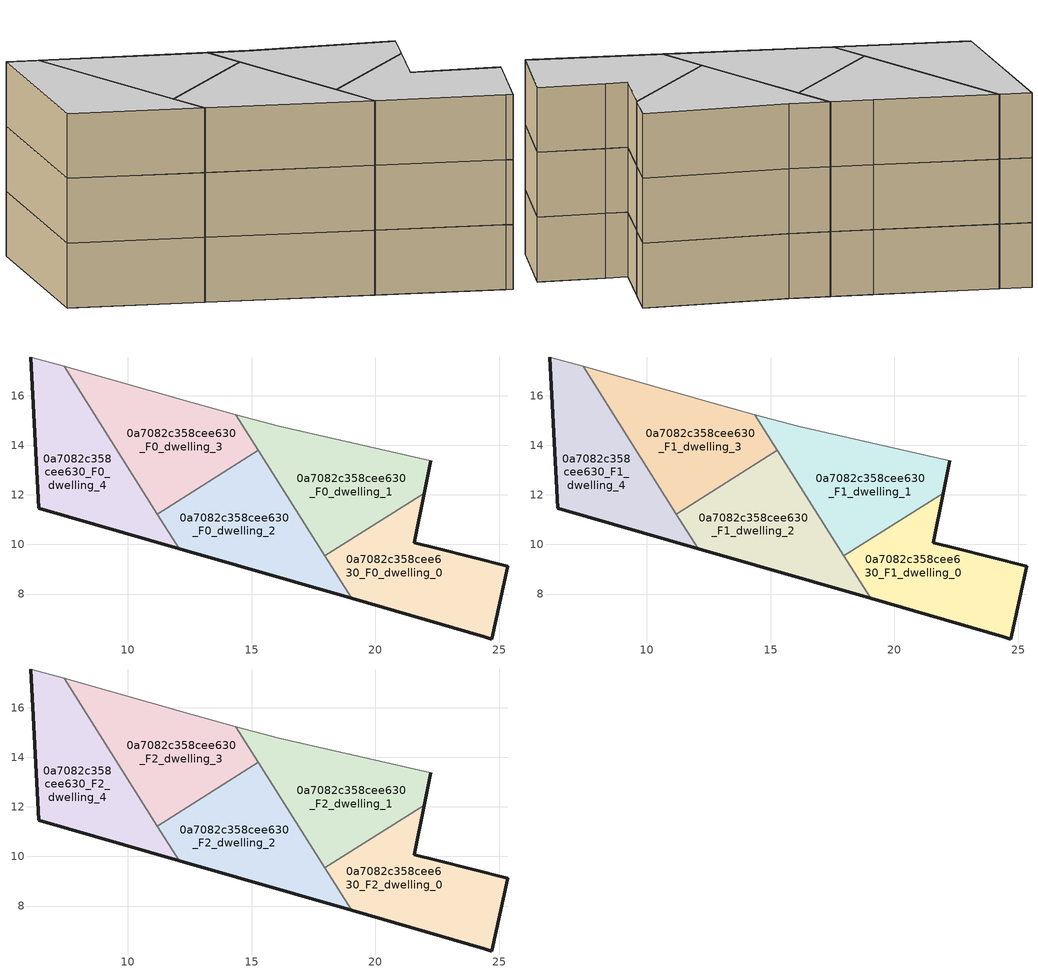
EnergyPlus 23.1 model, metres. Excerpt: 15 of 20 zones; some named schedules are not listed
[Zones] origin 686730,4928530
0a7082c358cee630_F0_dwelling_0
 floor ground (EU_floor_Construction): 24.69,6.18 25.33,9.12 22.48,9.84 21.56,10.08 21.96,12.07 17.96,9.54 19.05,7.82 24.39,6.29 z0
 wall outside (EU_wall_Construction): 21.96,12.07 21.56,10.08 22.48,9.84 25.33,9.12 24.69,6.18 24.39,6.29 19.05,7.82 z0:3
 wall to 0a7082c358cee630_F0_dwelling_1 (EU_wall_Construction): 17.96,9.54 21.96,12.07 z0:3
 wall to 0a7082c358cee630_F0_dwelling_2 (EU_wall_Construction): 19.05,7.82 17.96,9.54 z0:3
0a7082c358cee630_F0_dwelling_1
 floor ground (EU_floor_Construction): 21.96,12.07 22.23,13.38 16.11,14.76 14.37,15.24 17.96,9.54 z0
 wall outside (EU_wall_Construction): 22.23,13.38 21.96,12.07 z0:3
 wall adiabatic (EU_wall_Construction): 14.37,15.24 16.11,14.76 22.23,13.38 z0:3
 wall to 0a7082c358cee630_F0_dwelling_3 (EU_wall_Construction): 15.28,13.8 14.37,15.24 z0:3
 wall to 0a7082c358cee630_F0_dwelling_2 (EU_wall_Construction): 17.96,9.55 15.28,13.8 z0:3
0a7082c358cee630_F0_dwelling_2
 floor ground (EU_floor_Construction): 19.05,7.82 15.28,13.8 11.19,11.23 12.07,9.83 z0
 wall outside (EU_wall_Construction): 19.05,7.82 12.07,9.83 z0:3
 wall to 0a7082c358cee630_F0_dwelling_3 (EU_wall_Construction): 11.19,11.23 15.28,13.8 z0:3
 wall to 0a7082c358cee630_F0_dwelling_4 (EU_wall_Construction): 12.07,9.83 11.19,11.23 z0:3
0a7082c358cee630_F0_dwelling_3
 floor ground (EU_floor_Construction): 15.28,13.8 14.37,15.24 12.62,15.72 7.43,17.19 11.19,11.23 z0
 wall adiabatic (EU_wall_Construction): 7.43,17.19 12.62,15.72 14.37,15.24 z0:3
 wall to 0a7082c358cee630_F0_dwelling_4 (EU_wall_Construction): 11.19,11.23 7.43,17.19 z0:3
0a7082c358cee630_F0_dwelling_4
 floor ground (EU_floor_Construction): 12.07,9.83 7.43,17.19 6.1,17.57 6.41,11.46 z0
 wall outside (EU_wall_Construction): 12.07,9.83 6.41,11.46 6.1,17.57 z0:3
 wall adiabatic (EU_wall_Construction): 6.1,17.57 7.43,17.19 z0:3
0a7082c358cee630_F1_dwelling_0
 floor to 0a7082c358cee630_F0_dwelling_0 (EU_floor_Construction): 24.69,6.18 25.33,9.12 22.48,9.84 21.56,10.08 21.96,12.07 17.96,9.54 19.05,7.82 24.39,6.29 z3
 wall outside (EU_wall_Construction): 21.96,12.07 21.56,10.08 22.48,9.84 25.33,9.12 24.69,6.18 24.39,6.29 19.05,7.82 z3:6
 wall to 0a7082c358cee630_F1_dwelling_1 (EU_wall_Construction): 17.96,9.54 21.96,12.07 z3:6
 wall to 0a7082c358cee630_F1_dwelling_2 (EU_wall_Construction): 19.05,7.82 17.96,9.54 z3:6
0a7082c358cee630_F1_dwelling_1
 floor to 0a7082c358cee630_F0_dwelling_1 (EU_floor_Construction): 21.96,12.07 22.23,13.38 16.11,14.76 14.37,15.24 17.96,9.54 z3
 wall outside (EU_wall_Construction): 22.23,13.38 21.96,12.07 z3:6
 wall adiabatic (EU_wall_Construction): 14.37,15.24 16.11,14.76 22.23,13.38 z3:6
 wall to 0a7082c358cee630_F1_dwelling_3 (EU_wall_Construction): 15.28,13.8 14.37,15.24 z3:6
 wall to 0a7082c358cee630_F1_dwelling_2 (EU_wall_Construction): 17.96,9.55 15.28,13.8 z3:6
0a7082c358cee630_F1_dwelling_2
 floor to 0a7082c358cee630_F0_dwelling_2 (EU_floor_Construction): 19.05,7.82 15.28,13.8 11.19,11.23 12.07,9.83 z3
 wall outside (EU_wall_Construction): 19.05,7.82 12.07,9.83 z3:6
 wall to 0a7082c358cee630_F1_dwelling_3 (EU_wall_Construction): 11.19,11.23 15.28,13.8 z3:6
 wall to 0a7082c358cee630_F1_dwelling_4 (EU_wall_Construction): 12.07,9.83 11.19,11.23 z3:6
0a7082c358cee630_F1_dwelling_3
 floor to 0a7082c358cee630_F0_dwelling_3 (EU_floor_Construction): 15.28,13.8 14.37,15.24 12.62,15.72 7.43,17.19 11.19,11.23 z3
 wall adiabatic (EU_wall_Construction): 7.43,17.19 12.62,15.72 14.37,15.24 z3:6
 wall to 0a7082c358cee630_F1_dwelling_4 (EU_wall_Construction): 11.19,11.23 7.43,17.19 z3:6
0a7082c358cee630_F1_dwelling_4
 floor to 0a7082c358cee630_F0_dwelling_4 (EU_floor_Construction): 12.07,9.83 7.43,17.19 6.1,17.57 6.41,11.46 z3
 wall outside (EU_wall_Construction): 12.07,9.83 6.41,11.46 6.1,17.57 z3:6
 wall adiabatic (EU_wall_Construction): 6.1,17.57 7.43,17.19 z3:6
0a7082c358cee630_F2_dwelling_0
 floor to 0a7082c358cee630_F1_dwelling_0 (EU_floor_Construction): 24.69,6.18 25.33,9.12 22.48,9.84 21.56,10.08 21.96,12.07 17.96,9.54 19.05,7.82 24.39,6.29 z6
 wall outside (EU_wall_Construction): 21.96,12.07 21.56,10.08 22.48,9.84 25.33,9.12 24.69,6.18 24.39,6.29 19.05,7.82 z6:9
 wall to 0a7082c358cee630_F2_dwelling_1 (EU_wall_Construction): 17.96,9.54 21.96,12.07 z6:9
 wall to 0a7082c358cee630_F2_dwelling_2 (EU_wall_Construction): 19.05,7.82 17.96,9.54 z6:9
 ceiling to 0a7082c358cee630_F3_dwelling_0 (EU_floor_Construction): 25.33,9.12 24.69,6.18 24.39,6.29 19.05,7.82 17.96,9.54 21.96,12.07 21.56,10.08 22.48,9.84 z9
0a7082c358cee630_F2_dwelling_1
 floor to 0a7082c358cee630_F1_dwelling_1 (EU_floor_Construction): 21.96,12.07 22.23,13.38 16.11,14.76 14.37,15.24 17.96,9.54 z6
 wall outside (EU_wall_Construction): 22.23,13.38 21.96,12.07 z6:9
 wall adiabatic (EU_wall_Construction): 14.37,15.24 16.11,14.76 22.23,13.38 z6:9
 wall to 0a7082c358cee630_F2_dwelling_3 (EU_wall_Construction): 15.28,13.8 14.37,15.24 z6:9
 wall to 0a7082c358cee630_F2_dwelling_2 (EU_wall_Construction): 17.96,9.55 15.28,13.8 z6:9
 ceiling to 0a7082c358cee630_F3_dwelling_1 (EU_floor_Construction): 22.23,13.38 21.96,12.07 17.96,9.54 14.37,15.24 16.11,14.76 z9
0a7082c358cee630_F2_dwelling_2
 floor to 0a7082c358cee630_F1_dwelling_2 (EU_floor_Construction): 19.05,7.82 15.28,13.8 11.19,11.23 12.07,9.83 z6
 wall outside (EU_wall_Construction): 19.05,7.82 12.07,9.83 z6:9
 wall to 0a7082c358cee630_F2_dwelling_3 (EU_wall_Construction): 11.19,11.23 15.28,13.8 z6:9
 wall to 0a7082c358cee630_F2_dwelling_4 (EU_wall_Construction): 12.07,9.83 11.19,11.23 z6:9
 ceiling to 0a7082c358cee630_F3_dwelling_2 (EU_floor_Construction): 15.28,13.8 19.05,7.82 12.07,9.83 11.19,11.23 z9
0a7082c358cee630_F2_dwelling_3
 floor to 0a7082c358cee630_F1_dwelling_3 (EU_floor_Construction): 15.28,13.8 14.37,15.24 12.62,15.72 7.43,17.19 11.19,11.23 z6
 wall adiabatic (EU_wall_Construction): 7.43,17.19 12.62,15.72 14.37,15.24 z6:9
 wall to 0a7082c358cee630_F2_dwelling_4 (EU_wall_Construction): 11.19,11.23 7.43,17.19 z6:9
 ceiling to 0a7082c358cee630_F3_dwelling_3 (EU_floor_Construction): 14.37,15.24 15.28,13.8 11.19,11.23 7.43,17.19 12.62,15.72 z9
0a7082c358cee630_F2_dwelling_4
 floor to 0a7082c358cee630_F1_dwelling_4 (EU_floor_Construction): 12.07,9.83 7.43,17.19 6.1,17.57 6.41,11.46 z6
 wall outside (EU_wall_Construction): 12.07,9.83 6.41,11.46 6.1,17.57 z6:9
 wall adiabatic (EU_wall_Construction): 6.1,17.57 7.43,17.19 z6:9
 ceiling to 0a7082c358cee630_F3_dwelling_4 (EU_floor_Construction): 7.43,17.19 12.07,9.83 6.41,11.46 6.1,17.57 z9
[Building]
EU S2 Campaign: North Axis=0; Terrain=City; Solar Distribution=FullExterior
[Site:Location]
Bologna: Latitude=44.5; Longitude=11.25; Time Zone=1; Elevation=37
[SizingPeriod:WeatherFileDays]
AnnualSizingPeriod: Begin Month=1; Begin Day of Month=1; End Month=12; End Day of Month=31; Day of Week for Start Day=Monday; Use Weather File Daylight Saving Period=No; Use Weather File Rain and Snow Indicators=No
[MATERIAL]
EU_InternalMass_Material: Roughness=MediumRough; Thickness=0.1; Conductivity=1; Density=1800; Specific Heat=900; Thermal Absorptance=0.9; Solar Absorptance=0.7; Visible Absorptance=0.7
[MATERIAL:NOMASS] Roughness=MediumRough; Thermal Absorptance=0.9; Solar Absorptance=0.7; Visible Absorptance=0.7
Name | Thermal Resistance
EU_wall_NoMass | 0.781309
EU_floor_NoMass | 0.563442
[CONSTRUCTION]
EU_wall_Construction: EU_wall_NoMass
EU_floor_Construction: EU_floor_NoMass
EU_InternalMass_Construction: EU_InternalMass_Material
[ZONE] Type=1; Multiplier=1; Ceiling Height=autocalculate; Floor Area=autocalculate; Part of Total Floor Area=Yes
Name | Volume
0a7082c358cee630_F0_dwelling_0; 0a7082c358cee630_F1_dwelling_0; 0a7082c358cee630_F2_dwelling_0 | 63.2666
0a7082c358cee630_F0_dwelling_1; 0a7082c358cee630_F1_dwelling_1; 0a7082c358cee630_F2_dwelling_1 | 63.28125
0a7082c358cee630_F0_dwelling_2; 0a7082c358cee630_F1_dwelling_2; 0a7082c358cee630_F2_dwelling_2 | 63.2629
0a7082c358cee630_F0_dwelling_3; 0a7082c358cee630_F1_dwelling_3; 0a7082c358cee630_F2_dwelling_3 | 63.2695
0a7082c358cee630_F0_dwelling_4; 0a7082c358cee630_F1_dwelling_4; 0a7082c358cee630_F2_dwelling_4 | 63.2717
[INTERNALMASS] Construction=EU_InternalMass_Construction
Name | Zone or ZoneList | Surface Area
0a7082c358cee630_F0_dwelling_0_EU_InternalMass | 0a7082c358cee630_F0_dwelling_0 | 21.0878
0a7082c358cee630_F0_dwelling_1_EU_InternalMass | 0a7082c358cee630_F0_dwelling_1 | 21.0941
0a7082c358cee630_F0_dwelling_2_EU_InternalMass | 0a7082c358cee630_F0_dwelling_2 | 21.0867
0a7082c358cee630_F0_dwelling_3_EU_InternalMass | 0a7082c358cee630_F0_dwelling_3 | 21.0918
0a7082c358cee630_F0_dwelling_4_EU_InternalMass | 0a7082c358cee630_F0_dwelling_4 | 21.0907
0a7082c358cee630_F1_dwelling_0_EU_InternalMass | 0a7082c358cee630_F1_dwelling_0 | 21.0878
0a7082c358cee630_F1_dwelling_1_EU_InternalMass | 0a7082c358cee630_F1_dwelling_1 | 21.0941
0a7082c358cee630_F1_dwelling_2_EU_InternalMass | 0a7082c358cee630_F1_dwelling_2 | 21.0867
0a7082c358cee630_F1_dwelling_3_EU_InternalMass | 0a7082c358cee630_F1_dwelling_3 | 21.0918
0a7082c358cee630_F1_dwelling_4_EU_InternalMass | 0a7082c358cee630_F1_dwelling_4 | 21.0907
0a7082c358cee630_F2_dwelling_0_EU_InternalMass | 0a7082c358cee630_F2_dwelling_0 | 21.0878
0a7082c358cee630_F2_dwelling_1_EU_InternalMass | 0a7082c358cee630_F2_dwelling_1 | 21.0941
0a7082c358cee630_F2_dwelling_2_EU_InternalMass | 0a7082c358cee630_F2_dwelling_2 | 21.0867
0a7082c358cee630_F2_dwelling_3_EU_InternalMass | 0a7082c358cee630_F2_dwelling_3 | 21.0918
0a7082c358cee630_F2_dwelling_4_EU_InternalMass | 0a7082c358cee630_F2_dwelling_4 | 21.0907
[OTHEREQUIPMENT] Fuel Type=Electricity; Design Level Calculation Method=Watts/Area; Power per Zone Floor Area=1; Fraction Latent=0; Fraction Radiant=0; Fraction Lost=0; Carbon Dioxide Generation Rate=0; EndUse Subcategory=EU_Step8_InternalGains
Name | Zone or ZoneList or Space or SpaceList | Schedule
EU_Step8_InternalGain_0a7082c358cee630_F0_dwelling_0_f000 | 0a7082c358cee630_F0_dwelling_0 | EU_Step8_GainSchedule_0a7082c358cee630_F0_dwelling_0_f000
EU_Step8_InternalGain_0a7082c358cee630_F0_dwelling_1_f000 | 0a7082c358cee630_F0_dwelling_1 | EU_Step8_GainSchedule_0a7082c358cee630_F0_dwelling_1_f000
EU_Step8_InternalGain_0a7082c358cee630_F0_dwelling_2_f000 | 0a7082c358cee630_F0_dwelling_2 | EU_Step8_GainSchedule_0a7082c358cee630_F0_dwelling_2_f000
EU_Step8_InternalGain_0a7082c358cee630_F0_dwelling_3_f000 | 0a7082c358cee630_F0_dwelling_3 | EU_Step8_GainSchedule_0a7082c358cee630_F0_dwelling_3_f000
EU_Step8_InternalGain_0a7082c358cee630_F0_dwelling_4_f000 | 0a7082c358cee630_F0_dwelling_4 | EU_Step8_GainSchedule_0a7082c358cee630_F0_dwelling_4_f000
EU_Step8_InternalGain_0a7082c358cee630_F1_dwelling_0_f000 | 0a7082c358cee630_F1_dwelling_0 | EU_Step8_GainSchedule_0a7082c358cee630_F1_dwelling_0_f000
EU_Step8_InternalGain_0a7082c358cee630_F1_dwelling_1_f000 | 0a7082c358cee630_F1_dwelling_1 | EU_Step8_GainSchedule_0a7082c358cee630_F1_dwelling_1_f000
EU_Step8_InternalGain_0a7082c358cee630_F1_dwelling_2_f000 | 0a7082c358cee630_F1_dwelling_2 | EU_Step8_GainSchedule_0a7082c358cee630_F1_dwelling_2_f000
EU_Step8_InternalGain_0a7082c358cee630_F1_dwelling_3_f000 | 0a7082c358cee630_F1_dwelling_3 | EU_Step8_GainSchedule_0a7082c358cee630_F1_dwelling_3_f000
EU_Step8_InternalGain_0a7082c358cee630_F1_dwelling_4_f000 | 0a7082c358cee630_F1_dwelling_4 | EU_Step8_GainSchedule_0a7082c358cee630_F1_dwelling_4_f000
EU_Step8_InternalGain_0a7082c358cee630_F2_dwelling_0_f000 | 0a7082c358cee630_F2_dwelling_0 | EU_Step8_GainSchedule_0a7082c358cee630_F2_dwelling_0_f000
EU_Step8_InternalGain_0a7082c358cee630_F2_dwelling_1_f000 | 0a7082c358cee630_F2_dwelling_1 | EU_Step8_GainSchedule_0a7082c358cee630_F2_dwelling_1_f000
EU_Step8_InternalGain_0a7082c358cee630_F2_dwelling_2_f000 | 0a7082c358cee630_F2_dwelling_2 | EU_Step8_GainSchedule_0a7082c358cee630_F2_dwelling_2_f000
EU_Step8_InternalGain_0a7082c358cee630_F2_dwelling_3_f000 | 0a7082c358cee630_F2_dwelling_3 | EU_Step8_GainSchedule_0a7082c358cee630_F2_dwelling_3_f000
EU_Step8_InternalGain_0a7082c358cee630_F2_dwelling_4_f000 | 0a7082c358cee630_F2_dwelling_4 | EU_Step8_GainSchedule_0a7082c358cee630_F2_dwelling_4_f000
[ZONEVENTILATION:DESIGNFLOWRATE] Schedule=EU_AlwaysOn; Design Flow Rate Calculation Method=AirChanges/Hour; Air Changes per Hour=0.692607; Ventilation Type=Natural; Fan Pressure Rise=0; Fan Total Efficiency=1; Constant Term Coefficient=1; Temperature Term Coefficient=0; Velocity Term Coefficient=0; Velocity Squared Term Coefficient=0; Minimum Indoor Temperature=-100; Maximum Indoor Temperature=100; Delta Temperature=-100; Minimum Outdoor Temperature=-100; Maximum Outdoor Temperature=100; Maximum Wind Speed=40
Name | Zone or ZoneList or Space or SpaceList
EU_ConstantAir_0a7082c358cee630_F0_dwelling_0 | 0a7082c358cee630_F0_dwelling_0
EU_ConstantAir_0a7082c358cee630_F0_dwelling_1 | 0a7082c358cee630_F0_dwelling_1
EU_ConstantAir_0a7082c358cee630_F0_dwelling_2 | 0a7082c358cee630_F0_dwelling_2
EU_ConstantAir_0a7082c358cee630_F0_dwelling_3 | 0a7082c358cee630_F0_dwelling_3
EU_ConstantAir_0a7082c358cee630_F0_dwelling_4 | 0a7082c358cee630_F0_dwelling_4
EU_ConstantAir_0a7082c358cee630_F1_dwelling_0 | 0a7082c358cee630_F1_dwelling_0
EU_ConstantAir_0a7082c358cee630_F1_dwelling_1 | 0a7082c358cee630_F1_dwelling_1
EU_ConstantAir_0a7082c358cee630_F1_dwelling_2 | 0a7082c358cee630_F1_dwelling_2
EU_ConstantAir_0a7082c358cee630_F1_dwelling_3 | 0a7082c358cee630_F1_dwelling_3
EU_ConstantAir_0a7082c358cee630_F1_dwelling_4 | 0a7082c358cee630_F1_dwelling_4
EU_ConstantAir_0a7082c358cee630_F2_dwelling_0 | 0a7082c358cee630_F2_dwelling_0
EU_ConstantAir_0a7082c358cee630_F2_dwelling_1 | 0a7082c358cee630_F2_dwelling_1
EU_ConstantAir_0a7082c358cee630_F2_dwelling_2 | 0a7082c358cee630_F2_dwelling_2
EU_ConstantAir_0a7082c358cee630_F2_dwelling_3 | 0a7082c358cee630_F2_dwelling_3
EU_ConstantAir_0a7082c358cee630_F2_dwelling_4 | 0a7082c358cee630_F2_dwelling_4
[HVACTEMPLATE:THERMOSTAT] Constant Heating Setpoint=20; Constant Cooling Setpoint=50
EU_HeatOnly_0a7082c358cee630_F0_dwelling_0; EU_HeatOnly_0a7082c358cee630_F0_dwelling_1; EU_HeatOnly_0a7082c358cee630_F0_dwelling_2; EU_HeatOnly_0a7082c358cee630_F0_dwelling_3; EU_HeatOnly_0a7082c358cee630_F0_dwelling_4; EU_HeatOnly_0a7082c358cee630_F1_dwelling_0; EU_HeatOnly_0a7082c358cee630_F1_dwelling_1; EU_HeatOnly_0a7082c358cee630_F1_dwelling_2; EU_HeatOnly_0a7082c358cee630_F1_dwelling_3; EU_HeatOnly_0a7082c358cee630_F1_dwelling_4; EU_HeatOnly_0a7082c358cee630_F2_dwelling_0; EU_HeatOnly_0a7082c358cee630_F2_dwelling_1; EU_HeatOnly_0a7082c358cee630_F2_dwelling_2; EU_HeatOnly_0a7082c358cee630_F2_dwelling_3; EU_HeatOnly_0a7082c358cee630_F2_dwelling_4; EU_HeatOnly_0a7082c358cee630_F3_dwelling_0; EU_HeatOnly_0a7082c358cee630_F3_dwelling_1; EU_HeatOnly_0a7082c358cee630_F3_dwelling_2; EU_HeatOnly_0a7082c358cee630_F3_dwelling_3; EU_HeatOnly_0a7082c358cee630_F3_dwelling_4
[HVACTEMPLATE:ZONE:IDEALLOADSAIRSYSTEM] System Availability Schedule=EU_AlwaysOn; Maximum Heating Supply Air Temperature=50; Minimum Cooling Supply Air Temperature=13; Maximum Heating Supply Air Humidity Ratio=0.0156; Minimum Cooling Supply Air Humidity Ratio=0.0077; Heating Limit=NoLimit; Cooling Limit=NoLimit; Heating Availability Schedule=EU_AlwaysOn; Cooling Availability Schedule=EU_CoolingOff; Dehumidification Control Type=ConstantSensibleHeatRatio; Cooling Sensible Heat Ratio=0.7; Dehumidification Setpoint=60; Humidification Control Type=None; Humidification Setpoint=30; Outdoor Air Method=None; Outdoor Air Flow Rate per Person=0.00944; Outdoor Air Flow Rate per Zone Floor Area=0; Outdoor Air Flow Rate per Zone=0; Demand Controlled Ventilation Type=None; Outdoor Air Economizer Type=NoEconomizer; Heat Recovery Type=None; Sensible Heat Recovery Effectiveness=0.7; Latent Heat Recovery Effectiveness=0.65
Name | Template Thermostat
0a7082c358cee630_F0_dwelling_0 | EU_HeatOnly_0a7082c358cee630_F0_dwelling_0
0a7082c358cee630_F0_dwelling_1 | EU_HeatOnly_0a7082c358cee630_F0_dwelling_1
0a7082c358cee630_F0_dwelling_2 | EU_HeatOnly_0a7082c358cee630_F0_dwelling_2
0a7082c358cee630_F0_dwelling_3 | EU_HeatOnly_0a7082c358cee630_F0_dwelling_3
0a7082c358cee630_F0_dwelling_4 | EU_HeatOnly_0a7082c358cee630_F0_dwelling_4
0a7082c358cee630_F1_dwelling_0 | EU_HeatOnly_0a7082c358cee630_F1_dwelling_0
0a7082c358cee630_F1_dwelling_1 | EU_HeatOnly_0a7082c358cee630_F1_dwelling_1
0a7082c358cee630_F1_dwelling_2 | EU_HeatOnly_0a7082c358cee630_F1_dwelling_2
0a7082c358cee630_F1_dwelling_3 | EU_HeatOnly_0a7082c358cee630_F1_dwelling_3
0a7082c358cee630_F1_dwelling_4 | EU_HeatOnly_0a7082c358cee630_F1_dwelling_4
0a7082c358cee630_F2_dwelling_0 | EU_HeatOnly_0a7082c358cee630_F2_dwelling_0
0a7082c358cee630_F2_dwelling_1 | EU_HeatOnly_0a7082c358cee630_F2_dwelling_1
0a7082c358cee630_F2_dwelling_2 | EU_HeatOnly_0a7082c358cee630_F2_dwelling_2
0a7082c358cee630_F2_dwelling_3 | EU_HeatOnly_0a7082c358cee630_F2_dwelling_3
0a7082c358cee630_F2_dwelling_4 | EU_HeatOnly_0a7082c358cee630_F2_dwelling_4
[SIZING:ZONE] Zone Cooling Design Supply Air Temperature Input Method=SupplyAirTemperature; Zone Cooling Design Supply Air Temperature=13; Zone Heating Design Supply Air Temperature Input Method=SupplyAirTemperature; Zone Heating Design Supply Air Temperature=50; Zone Cooling Design Supply Air Humidity Ratio=0.008; Zone Heating Design Supply Air Humidity Ratio=0.008; Cooling Design Air Flow Method=DesignDay; Cooling Design Air Flow Rate=0; Cooling Minimum Air Flow per Zone Floor Area=0.000762; Cooling Minimum Air Flow=0; Cooling Minimum Air Flow Fraction=0.2; Heating Design Air Flow Method=DesignDay; Heating Design Air Flow Rate=0; Heating Maximum Air Flow per Zone Floor Area=0.002032; Heating Maximum Air Flow=0.141576; Heating Maximum Air Flow Fraction=0.3; Account for Dedicated Outdoor Air System=No; Dedicated Outdoor Air System Control Strategy=NeutralSupplyAir; Dedicated Outdoor Air Low Setpoint Temperature for Design=autosize; Dedicated Outdoor Air High Setpoint Temperature for Design=autosize; Zone Load Sizing Method=Sensible Load Only No Latent Load; Zone Latent Cooling Design Supply Air Humidity Ratio Input Method=HumidityRatioDifference; Zone Cooling Design Supply Air Humidity Ratio Difference=0.005; Zone Latent Heating Design Supply Air Humidity Ratio Input Method=HumidityRatioDifference; Zone Humidification Design Supply Air Humidity Ratio Difference=0.005
0a7082c358cee630_F0_dwelling_0; 0a7082c358cee630_F0_dwelling_1; 0a7082c358cee630_F0_dwelling_2; 0a7082c358cee630_F0_dwelling_3; 0a7082c358cee630_F0_dwelling_4; 0a7082c358cee630_F1_dwelling_0; 0a7082c358cee630_F1_dwelling_1; 0a7082c358cee630_F1_dwelling_2; 0a7082c358cee630_F1_dwelling_3; 0a7082c358cee630_F1_dwelling_4; 0a7082c358cee630_F2_dwelling_0; 0a7082c358cee630_F2_dwelling_1; 0a7082c358cee630_F2_dwelling_2; 0a7082c358cee630_F2_dwelling_3; 0a7082c358cee630_F2_dwelling_4
[SCHEDULE:FILE] Column Number=1; Rows to Skip at Top=0; Number of Hours of Data=8760; Column Separator=Comma; Interpolate to Timestep=No; Minutes per Item=60; Adjust Schedule for Daylight Savings=Yes
Name | File
EU_Step8_GainSchedule_0a7082c358cee630_F0_dwelling_0_f000 | ../../schedules/0a7082c358cee630/0a7082c358cee630_F0_dwelling_0_f000_gain.csv
EU_Step8_GainSchedule_0a7082c358cee630_F0_dwelling_1_f000 | ../../schedules/0a7082c358cee630/0a7082c358cee630_F0_dwelling_1_f000_gain.csv
